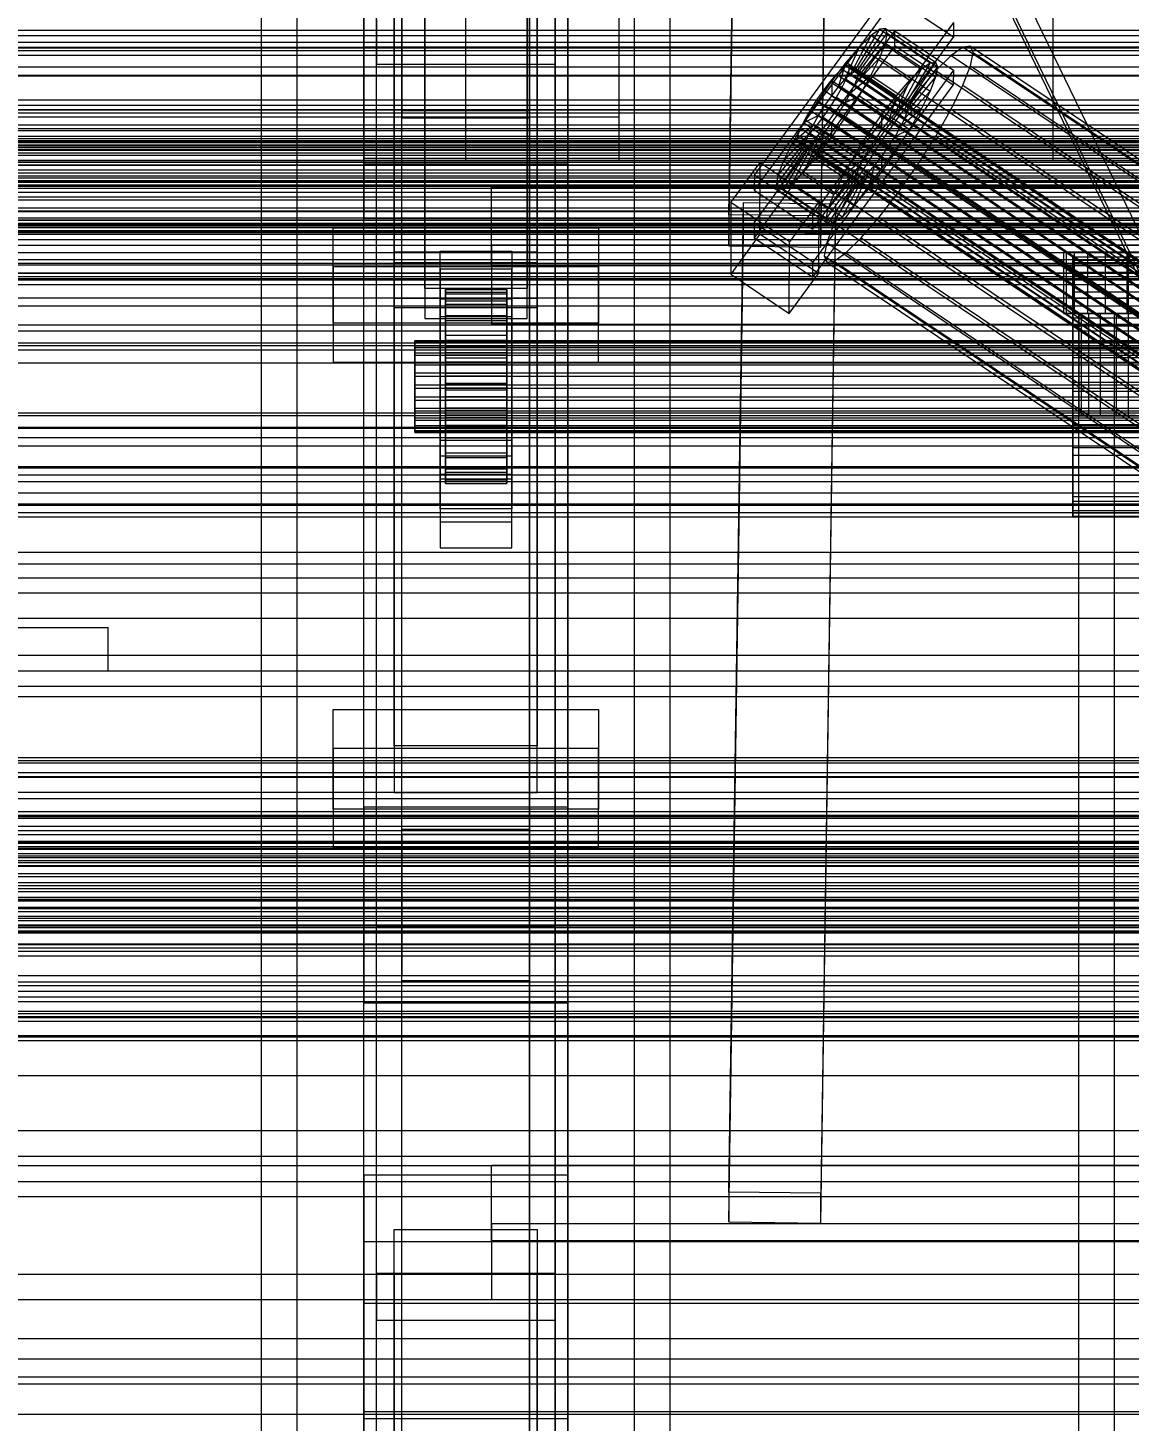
# Model space of a CAD drawing. Header units: millimetres. Extents: x -1970 to 59977, y -50268 to 6837.
# Drawn here: x -515.8 to -300.1, y -35246.9 to -34974.1 of the extents above; entities that cross this region are included whole.
import ezdxf

# ---------------------------------------------------------------- set-up
doc = ezdxf.new("R2010")
doc.units = ezdxf.units.MM
for name, color, linetype, lineweight in [('COTAS_O', 1, 'Continuous', 0), ('COTAS_P', 1, 'Continuous', 0), ('frontal_briquetadora', 7, 'Continuous', 0), ('frontal_C01', 7, 'Continuous', 0), ('frontal_C02', 7, 'Continuous', 0), ('frontal_C03', 7, 'Continuous', 0), ('frontal_C05', 7, 'Continuous', 0), ('frontal_mezcladora', 7, 'Continuous', 0), ('frontal_secador', 7, 'Continuous', 0), ('frontal_tolva-C01', 7, 'Continuous', 0)]:
    doc.layers.add(name, color=color, linetype=linetype, lineweight=lineweight)
doc.dimstyles.new('R19_100', dxfattribs={"dimtxt": 250, "dimasz": 150, "dimexe": 150, "dimexo": 80, "dimgap": 100, "dimtad": 1, "dimtih": 1, "dimtoh": 1, "dimdsep": 46, "dimcen": 0.09, "dimadec": 0, "dimazin": 0, "dimtfac": 1, "dimtdec": 4, "dimtofl": 0, "dimtmove": 0, "dimatfit": 3, "dimfxl": 1, "dimtolj": 1, "dimtzin": 0, "dimarcsym": 0})

# ---------------------------------------------------------------- blocks, each defined once
blk = doc.blocks.new('*D37')
at = {"layer": 'COTAS_P', "color": 0, "lineweight": -2, "transparency": 16777216}
for p, q in [((-1750, -35420), (-1750, -34450)), ((2600, -35420), (2600, -34450)), ((-1600, -34600), (2450, -34600))]:
    blk.add_line(p, q, dxfattribs=at)
at = {"layer": 'COTAS_P', "color": 0, "transparency": 16777216}
for points in [[(-1600, -34575), (-1600, -34625), (-1750, -34600)], [(2450, -34575), (2450, -34625), (2600, -34600)]]:
    blk.add_solid(points, dxfattribs=at)
at = {"layer": 'Defpoints', "color": 0, "transparency": 16777216}
for p in [(2600, -34600), (-1750, -35500), (2600, -35500)]:
    blk.add_point(p, dxfattribs=at)
blk = doc.blocks.new('*D45')
at = {"layer": 'COTAS_O', "color": 0, "lineweight": -2, "transparency": 16777216}
for p, q in [((-1480, -35920), (-1480, -35150)), ((490, -35920), (490, -35150)), ((-1330, -35300), (340, -35300))]:
    blk.add_line(p, q, dxfattribs=at)
at = {"layer": 'COTAS_O', "color": 0, "transparency": 16777216}
for points in [[(-1330, -35275), (-1330, -35325), (-1480, -35300)], [(340, -35275), (340, -35325), (490, -35300)]]:
    blk.add_solid(points, dxfattribs=at)
at = {"layer": 'Defpoints', "color": 0, "transparency": 16777216}
for p in [(490, -35300), (-1480, -36000), (490, -36000)]:
    blk.add_point(p, dxfattribs=at)
blk = doc.blocks.new('*D47')
at = {"layer": 'COTAS_O', "color": 0, "lineweight": -2, "transparency": 16777216}
for p, q in [((-1400, -35920), (-1400, -35150)), ((1400, -35920), (1400, -35150)), ((-1250, -35300), (1250, -35300))]:
    blk.add_line(p, q, dxfattribs=at)
at = {"layer": 'COTAS_O', "color": 0, "transparency": 16777216}
for points in [[(-1250, -35275), (-1250, -35325), (-1400, -35300)], [(1250, -35275), (1250, -35325), (1400, -35300)]]:
    blk.add_solid(points, dxfattribs=at)
at = {"layer": 'Defpoints', "color": 0, "transparency": 16777216}
for p in [(1400, -35300), (-1400, -36000), (1400, -36000)]:
    blk.add_point(p, dxfattribs=at)

msp = doc.modelspace()

# ---------------------------------------------------------------- linework, layer by layer
at = {"layer": 'frontal_briquetadora'}
for p, q in [((-430, -35000), (-430, -34710)), ((-315, -35000), (-315, -34710)), ((-1330, -35000), (490, -35000)), ((-430, -35000), (-315, -35000)), ((-1330, -35010), (490, -35010)), ((-1330, -35190), (490, -35190)), ((-1330, -35200), (490, -35200))]:
    msp.add_line(p, q, dxfattribs=at)
at = {"layer": 'frontal_C01'}
for p, q in [((-470, -35975), (-470, -34032.596)), ((-463, -35975), (-463, -34032.596)), ((-397, -35975), (-397, -34032.596)), ((-390, -35975), (-390, -34032.596)), ((-470, -35975), (-470, -34793.537)), ((-463, -35975), (-463, -34793.537)), ((-397, -35975), (-397, -34793.537)), ((-390, -35975), (-390, -34793.537)), ((-378.512, -35010.676), (-375.644, -34817.676)), ((-357.646, -34817.919), (-360.514, -35010.919)), ((-378.512, -35016.764), (-375.644, -34823.764)), ((-360.514, -35017.007), (-357.646, -34824.007)), ((-450, -35198.763), (-450, -34833.511)), ((-410, -34833.511), (-410, -35198.763)), ((-450, -35246.391), (-450, -34881.139)), ((-410, -35246.391), (-410, -34881.139)), ((-450, -35292.538), (-450, -34927.286)), ((-410, -34927.286), (-410, -35292.538)), ((-442.5, -35575.013), (-442.5, -34933.521)), ((-417.5, -34933.521), (-417.5, -35575.013)), ((-447.5, -35218.011), (-447.5, -34941.771)), ((-412.5, -34941.771), (-412.5, -35218.011)), ((-447.5, -35227.142), (-447.5, -34950.902)), ((-412.5, -35227.142), (-412.5, -34950.902)), ((-442.5, -35600.645), (-442.5, -34959.153)), ((-417.5, -35600.645), (-417.5, -34959.153)), ((-450, -35330.64), (-450, -34965.388)), ((-410, -35330.64), (-410, -34965.388)), ((-425, -35020.691), (-425, -35005.229)), ((-425, -35005.229), (425, -35005.229)), ((-425, -35016.66), (-425, -35005.229)), ((-360.514, -35010.919), (-378.512, -35010.676)), ((-378.512, -35010.676), (-378.512, -35016.764)), ((-360.514, -35017.007), (-360.514, -35010.919)), ((425, -35016.66), (-425, -35016.66)), ((-425, -35016.66), (-425, -35032.122)), ((-378.512, -35016.764), (-360.514, -35017.007)), ((-444, -35027.051), (-444, -35017.92)), ((-444, -35017.92), (-416, -35017.92)), ((-444, -35114.663), (-444, -35017.92)), ((-416, -35017.92), (-416, -35027.051)), ((-416, -35017.92), (-416, -35114.663)), ((425, -35020.691), (-425, -35020.691)), ((-425, -35020.691), (-425, -35032.122)), ((-416, -35027.051), (-444, -35027.051)), ((-444, -35027.051), (-444, -35123.795)), ((-416, -35123.795), (-416, -35027.051)), ((-425, -35032.122), (425, -35032.122)), ((-456, -35127.064), (-456, -35107.584)), ((-456, -35107.584), (-404, -35107.584)), ((-456, -35115.204), (-456, -35107.584)), ((-404, -35107.584), (-404, -35127.064)), ((-404, -35107.584), (-404, -35115.204)), ((-404, -35115.204), (-456, -35115.204)), ((-456, -35115.204), (-456, -35134.684)), ((-416, -35114.663), (-444, -35114.663)), ((-444, -35114.663), (-444, -35123.795)), ((-416, -35123.795), (-416, -35114.663)), ((-404, -35134.684), (-404, -35115.204)), ((-444, -35123.795), (-416, -35123.795)), ((-404, -35127.064), (-456, -35127.064)), ((-456, -35127.064), (-456, -35134.684)), ((-404, -35134.684), (-404, -35127.064)), ((-456, -35134.684), (-404, -35134.684)), ((-410, -35198.763), (-450, -35198.763)), ((-450, -35198.763), (-450, -35246.391)), ((-450, -35564.015), (-450, -35198.763)), ((-410, -35246.391), (-410, -35198.763)), ((-410, -35198.763), (-410, -35564.015)), ((-450, -35223.902), (-450, -35211.727)), ((-450, -35211.727), (450, -35211.727)), ((-450, -35245.066), (-450, -35211.727)), ((-412.5, -35218.011), (-447.5, -35218.011)), ((-447.5, -35218.011), (-447.5, -35227.142)), ((-412.5, -35227.142), (-412.5, -35218.011)), ((450, -35223.902), (-450, -35223.902)), ((-450, -35223.902), (-450, -35257.241)), ((-447.5, -35227.142), (-412.5, -35227.142)), ((450, -35245.066), (-450, -35245.066)), ((-450, -35245.066), (-450, -35257.241)), ((-450, -35246.391), (-410, -35246.391)), ((-450, -35611.642), (-450, -35246.391)), ((-410, -35611.642), (-410, -35246.391))]:
    msp.add_line(p, q, dxfattribs=at)
at = {"layer": 'frontal_C02'}
for p, q in [((-470, -35975), (-470, -33576.746)), ((-463, -35975), (-463, -33576.746)), ((-397, -35975), (-397, -33576.746)), ((-390, -35975), (-390, -33576.746)), ((-470, -35975), (-470, -34072.136)), ((-463, -35975), (-463, -34072.136)), ((-397, -35975), (-397, -34072.136)), ((-390, -35975), (-390, -34072.136)), ((-442.5, -34990.315), (-442.5, -34457.893)), ((-417.5, -34990.315), (-417.5, -34457.893)), ((-450, -35000.741), (-450, -34650.022)), ((-410, -35000.741), (-410, -34650.022)), ((-450, -35126.72), (-450, -34776.002)), ((-410, -34776.002), (-410, -35126.72)), ((-447.5, -34981.217), (-447.5, -34799.512)), ((-412.5, -34981.217), (-412.5, -34799.512)), ((-450, -35164.974), (-450, -34814.255)), ((-410, -35164.974), (-410, -34814.255)), ((-470, -35975), (-470, -34861.253)), ((-463, -35975), (-463, -34861.253)), ((-397, -35975), (-397, -34861.253)), ((-390, -35975), (-390, -34861.253)), ((-438, -35025.149), (-438, -34877.651)), ((-418, -34877.651), (-418, -35025.149)), ((-438, -34883.496), (-438, -35030.995)), ((-418, -35030.995), (-418, -34883.496)), ((-444, -35020.097), (-444, -34924.568)), ((-416, -34924.568), (-416, -35020.097)), ((-444, -34933.336), (-444, -35028.865)), ((-416, -35028.865), (-416, -34933.336)), ((-450, -34952.924), (-450, -35000.741)), ((-450, -35303.643), (-450, -34952.924)), ((-410, -35000.741), (-410, -34952.924)), ((-410, -34952.924), (-410, -35303.643)), ((-442.5, -34961.978), (-442.5, -34991.687)), ((-442.5, -35130.993), (-442.5, -34961.978)), ((-417.5, -34991.687), (-417.5, -34961.978)), ((-417.5, -34961.978), (-417.5, -35130.993)), ((-442.5, -34990.315), (-442.5, -34963.35)), ((-417.5, -34963.35), (-417.5, -34990.315)), ((-373.501, -35002.918), (-345.969, -34965.325)), ((-450, -34977.896), (-450, -34966.206)), ((-450, -34999.677), (-450, -34966.206)), ((-345.981, -34968.248), (-373.513, -35005.841)), ((-334.513, -34975.931), (-345.981, -34968.248)), ((-447.5, -34972.449), (-447.5, -34981.217)), ((-412.5, -34981.217), (-412.5, -34972.449)), ((-334.501, -34973.009), (-362.033, -35010.602)), ((-334.501, -34973.009), (-334.513, -34975.931)), ((-373.539, -35012.271), (-346.008, -34974.678)), ((-362.045, -35013.524), (-334.513, -34975.931)), ((-354.71, -34983.181), (-350.645, -34975.576)), ((-353.892, -34982.605), (-348.918, -34974.361)), ((-353.378, -34982.536), (-347.835, -34974.214)), ((-353.205, -34982.976), (-347.47, -34975.144)), ((-350.645, -34975.576), (-352.899, -34977.775)), ((-348.918, -34974.361), (-350.645, -34975.576)), ((-350.645, -34975.576), (-340.816, -34982.162)), ((-347.835, -34974.214), (-348.918, -34974.361)), ((-348.918, -34974.361), (-339.088, -34980.947)), ((-347.847, -34977.089), (-347.47, -34975.144)), ((-347.835, -34974.214), (-338.005, -34980.8)), ((-347.47, -34975.144), (-347.835, -34974.214)), ((-347.47, -34975.144), (-337.64, -34981.73)), ((-346.02, -34977.6), (-346.008, -34974.678)), ((-346.008, -34974.678), (-334.539, -34982.361)), ((450, -34977.896), (-450, -34977.896)), ((-450, -34977.896), (-450, -35011.368)), ((-346.02, -34977.6), (-373.551, -35015.193)), ((-355.777, -34984.223), (-352.899, -34977.775)), ((-352.899, -34977.775), (-355.525, -34980.81)), ((-353.384, -34983.897), (-347.847, -34977.089)), ((-352.899, -34977.775), (-343.069, -34984.361)), ((-348.941, -34979.914), (-347.847, -34977.089)), ((-347.847, -34977.089), (-338.017, -34983.674)), ((-334.551, -34985.284), (-346.02, -34977.6)), ((-334.938, -34979.49), (-337.95, -34982.43)), ((-332.629, -34977.866), (-334.938, -34979.49)), ((-334.938, -34979.49), (-150.629, -35102.974)), ((-331.181, -34977.669), (-332.629, -34977.866)), ((-332.629, -34977.866), (-148.32, -35101.35)), ((-331.197, -34981.512), (-330.692, -34978.913)), ((-330.692, -34978.913), (-331.181, -34977.669)), ((-331.181, -34977.669), (-146.872, -35101.153)), ((-330.692, -34978.913), (-146.383, -35102.397)), ((-447.5, -34981.217), (-412.5, -34981.217)), ((-334.539, -34982.361), (-362.071, -35019.954)), ((-355.525, -34980.81), (-358.345, -34984.472)), ((-356.348, -34982.083), (-357.415, -34983.125)), ((-357.021, -34985.66), (-355.525, -34980.81)), ((-355.53, -34981.508), (-356.348, -34982.083)), ((-356.348, -34982.083), (-142.549, -35125.324)), ((-355.017, -34981.438), (-355.53, -34981.508)), ((-355.53, -34981.508), (-141.731, -35124.749)), ((-355.525, -34980.81), (-345.695, -34987.395)), ((-355.022, -34982.799), (-354.844, -34981.879)), ((-354.844, -34981.879), (-355.017, -34981.438)), ((-355.017, -34981.438), (-141.218, -35124.679)), ((-354.844, -34981.879), (-141.045, -35125.12)), ((-353.902, -34985.236), (-348.941, -34979.914)), ((-350.678, -34983.429), (-348.941, -34979.914)), ((-348.941, -34979.914), (-339.111, -34986.5)), ((-340.816, -34982.162), (-344.88, -34989.767)), ((-339.088, -34980.947), (-344.062, -34989.191)), ((-338.005, -34980.8), (-343.549, -34989.121)), ((-337.64, -34981.73), (-343.376, -34989.562)), ((-343.069, -34984.361), (-340.816, -34982.162)), ((-340.816, -34982.162), (-339.088, -34980.947)), ((-339.088, -34980.947), (-338.005, -34980.8)), ((-337.64, -34981.73), (-338.017, -34983.674)), ((-338.005, -34980.8), (-337.64, -34981.73)), ((-334.539, -34982.361), (-334.551, -34985.284)), ((-332.659, -34985.29), (-331.197, -34981.512)), ((-331.197, -34981.512), (-146.887, -35104.996)), ((-358.345, -34984.472), (-361.166, -34988.512)), ((-358.659, -34984.562), (-359.995, -34986.297)), ((-357.415, -34983.125), (-358.659, -34984.562)), ((-358.659, -34984.562), (-144.861, -35127.804)), ((-358.345, -34984.472), (-358.357, -34987.394)), ((-348.515, -34991.058), (-358.345, -34984.472)), ((-357.415, -34983.125), (-143.617, -35126.366)), ((-357.021, -34985.66), (-355.777, -34984.223)), ((-356.363, -34985.803), (-355.541, -34984.138)), ((-355.777, -34984.223), (-354.71, -34983.181)), ((-345.947, -34990.808), (-355.777, -34984.223)), ((-355.541, -34984.138), (-355.022, -34982.799)), ((-355.541, -34984.138), (-141.742, -35127.379)), ((-355.022, -34982.799), (-141.224, -35126.041)), ((-354.725, -34986.901), (-350.678, -34983.429)), ((-354.71, -34983.181), (-353.892, -34982.605)), ((-344.88, -34989.767), (-354.71, -34983.181)), ((-353.384, -34983.897), (-353.902, -34985.236)), ((-353.892, -34982.605), (-353.378, -34982.536)), ((-344.062, -34989.191), (-353.892, -34982.605)), ((-353.205, -34982.976), (-353.384, -34983.897)), ((-343.554, -34990.483), (-353.384, -34983.897)), ((-343.549, -34989.121), (-353.378, -34982.536)), ((-353.378, -34982.536), (-353.205, -34982.976)), ((-343.376, -34989.562), (-353.205, -34982.976)), ((-352.938, -34987.394), (-350.678, -34983.429)), ((-350.678, -34983.429), (-340.848, -34990.015)), ((-343.069, -34984.361), (-345.947, -34990.808)), ((-345.695, -34987.395), (-343.069, -34984.361)), ((-338.017, -34983.674), (-343.554, -34990.483)), ((-337.95, -34982.43), (-341.461, -34986.487)), ((-338.017, -34983.674), (-339.111, -34986.5)), ((-337.95, -34982.43), (-153.641, -35105.914)), ((-362.083, -35022.877), (-334.551, -34985.284)), ((-359.995, -34986.297), (-361.332, -34988.211)), ((-146.196, -35129.538), (-359.995, -34986.297)), ((-359.693, -34989.308), (-358.357, -34987.394)), ((-358.68, -34989.644), (-357.434, -34987.681)), ((-358.357, -34987.394), (-357.021, -34985.66)), ((-358.357, -34987.394), (-348.527, -34993.98)), ((-357.434, -34987.681), (-356.363, -34985.803)), ((-357.434, -34987.681), (-143.635, -35130.922)), ((-347.191, -34992.246), (-357.021, -34985.66)), ((-356.363, -34985.803), (-142.565, -35129.044)), ((-354.725, -34986.901), (-355.796, -34988.778)), ((-355.796, -34988.778), (-352.938, -34987.394)), ((-355.569, -34991.537), (-352.938, -34987.394)), ((-353.902, -34985.236), (-354.725, -34986.901)), ((-344.895, -34993.486), (-354.725, -34986.901)), ((-344.073, -34991.821), (-353.902, -34985.236)), ((-352.938, -34987.394), (-343.108, -34993.979)), ((-348.515, -34991.058), (-345.695, -34987.395)), ((-345.695, -34987.395), (-347.191, -34992.246)), ((-341.461, -34986.487), (-345.231, -34991.382)), ((-339.111, -34986.5), (-344.073, -34991.821)), ((-341.461, -34986.487), (-157.152, -35109.971)), ((-339.111, -34986.5), (-340.848, -34990.015)), ((-334.981, -34989.989), (-332.659, -34985.29)), ((-332.659, -34985.29), (-148.35, -35108.774)), ((-417.5, -34990.315), (-442.5, -34990.315)), ((-361.166, -34988.512), (-363.797, -34992.656)), ((-362.578, -34990.174), (-363.648, -34992.051)), ((-361.332, -34988.211), (-362.578, -34990.174)), ((-362.578, -34990.174), (-148.779, -35133.415)), ((-361.332, -34988.211), (-147.533, -35131.452)), ((-359.693, -34989.308), (-361.166, -34988.512)), ((-361.166, -34988.512), (-351.336, -34995.098)), ((-360.939, -34991.271), (-359.693, -34989.308)), ((-360.017, -34991.558), (-358.68, -34989.644)), ((-349.863, -34995.894), (-359.693, -34989.308)), ((-358.68, -34989.644), (-144.881, -35132.885)), ((-355.796, -34988.778), (-357.042, -34990.741)), ((-345.966, -34995.364), (-355.796, -34988.778)), ((-344.88, -34989.767), (-345.947, -34990.808)), ((-340.848, -34990.015), (-344.895, -34993.486)), ((-344.062, -34989.191), (-344.88, -34989.767)), ((-344.073, -34991.821), (-343.554, -34990.483)), ((-343.549, -34989.121), (-344.062, -34989.191)), ((-343.554, -34990.483), (-343.376, -34989.562)), ((-343.376, -34989.562), (-343.549, -34989.121)), ((-340.848, -34990.015), (-343.108, -34993.979)), ((-338.003, -34995.288), (-334.981, -34989.989)), ((-334.981, -34989.989), (-150.672, -35113.473)), ((-442.5, -34991.687), (-417.5, -34991.687)), ((-442.5, -35160.701), (-442.5, -34991.687)), ((-417.5, -35160.701), (-417.5, -34991.687)), ((-363.797, -34992.656), (-366.057, -34996.62)), ((-362.01, -34993.149), (-366.057, -34996.62)), ((-363.648, -34992.051), (-364.471, -34993.716)), ((-360.939, -34991.271), (-363.797, -34992.656)), ((-363.797, -34992.656), (-353.967, -34999.242)), ((-363.648, -34992.051), (-149.85, -35135.293)), ((-362.833, -34994.814), (-362.01, -34993.149)), ((-362.596, -34994.73), (-361.352, -34993.292)), ((-362.01, -34993.149), (-360.939, -34991.271)), ((-352.18, -34999.735), (-362.01, -34993.149)), ((-361.352, -34993.292), (-360.017, -34991.558)), ((-361.352, -34993.292), (-147.554, -35136.534)), ((-351.109, -34997.857), (-360.939, -34991.271)), ((-360.017, -34991.558), (-146.218, -35134.799)), ((-358.378, -34992.655), (-359.714, -34994.39)), ((-358.39, -34995.578), (-355.569, -34991.537)), ((-358.378, -34992.655), (-358.39, -34995.578)), ((-357.042, -34990.741), (-358.378, -34992.655)), ((-348.548, -34999.241), (-358.378, -34992.655)), ((-357.042, -34990.741), (-355.569, -34991.537)), ((-347.212, -34997.327), (-357.042, -34990.741)), ((-355.569, -34991.537), (-345.739, -34998.123)), ((-351.336, -34995.098), (-348.515, -34991.058)), ((-345.231, -34991.382), (-349.002, -34996.784)), ((-348.527, -34993.98), (-348.515, -34991.058)), ((-347.191, -34992.246), (-348.527, -34993.98)), ((-345.947, -34990.808), (-347.191, -34992.246)), ((-160.922, -35114.866), (-345.231, -34991.382)), ((-344.895, -34993.486), (-344.073, -34991.821)), ((-362.833, -34994.814), (-367.794, -35000.135)), ((-364.989, -34995.055), (-365.168, -34995.976)), ((-365.168, -34995.976), (-364.995, -34996.416)), ((-365.168, -34995.976), (-151.369, -35139.217)), ((-364.471, -34993.716), (-364.989, -34995.055)), ((-364.989, -34995.055), (-151.191, -35138.296)), ((-364.482, -34996.347), (-363.664, -34995.771)), ((-364.471, -34993.716), (-150.672, -35136.958)), ((-360.958, -34995.827), (-363.836, -35002.274)), ((-363.664, -34995.771), (-362.596, -34994.73)), ((-363.664, -34995.771), (-149.865, -35139.013)), ((-363.351, -34996.153), (-362.833, -34994.814)), ((-353.003, -35001.4), (-362.833, -34994.814)), ((-362.596, -34994.73), (-148.798, -35137.971)), ((-360.958, -34995.827), (-362.025, -34996.869)), ((-359.714, -34994.39), (-361.21, -34999.24)), ((-361.21, -34999.24), (-358.39, -34995.578)), ((-359.714, -34994.39), (-360.958, -34995.827)), ((-351.128, -35002.413), (-360.958, -34995.827)), ((-349.884, -35000.976), (-359.714, -34994.39)), ((-358.39, -34995.578), (-348.56, -35002.164)), ((-353.967, -34999.242), (-351.336, -34995.098)), ((-351.336, -34995.098), (-349.863, -34995.894)), ((-349.863, -34995.894), (-351.109, -34997.857)), ((-348.527, -34993.98), (-349.863, -34995.894)), ((-347.212, -34997.327), (-345.966, -34995.364)), ((-345.966, -34995.364), (-344.895, -34993.486)), ((-343.108, -34993.979), (-345.966, -34995.364)), ((-343.108, -34993.979), (-345.739, -34998.123)), ((-341.52, -35000.828), (-338.003, -34995.288)), ((-338.003, -34995.288), (-153.694, -35118.772)), ((-363.53, -34997.073), (-369.265, -35004.905)), ((-363.357, -34997.514), (-368.9, -35005.836)), ((-363.351, -34996.153), (-368.888, -35002.961)), ((-362.843, -34997.444), (-367.817, -35005.688)), ((-366.057, -34996.62), (-367.794, -35000.135)), ((-362.025, -34996.869), (-366.09, -35004.474)), ((-366.057, -34996.62), (-356.228, -35003.206)), ((-364.995, -34996.416), (-364.482, -34996.347)), ((-364.995, -34996.416), (-151.196, -35139.658)), ((-364.482, -34996.347), (-150.683, -35139.588)), ((-363.53, -34997.073), (-363.351, -34996.153)), ((-363.357, -34997.514), (-363.53, -34997.073)), ((-353.7, -35003.659), (-363.53, -34997.073)), ((-362.843, -34997.444), (-363.357, -34997.514)), ((-353.527, -35004.1), (-363.357, -34997.514)), ((-353.521, -35002.738), (-363.351, -34996.153)), ((-362.025, -34996.869), (-362.843, -34997.444)), ((-353.014, -35004.03), (-362.843, -34997.444)), ((-352.196, -35003.455), (-362.025, -34996.869)), ((-353.967, -34999.242), (-351.109, -34997.857)), ((-349.002, -34996.784), (-352.519, -35002.323)), ((-351.109, -34997.857), (-352.18, -34999.735)), ((-349.002, -34996.784), (-164.693, -35120.268)), ((-345.739, -34998.123), (-348.56, -35002.164)), ((-348.548, -34999.241), (-347.212, -34997.327)), ((-345.739, -34998.123), (-347.212, -34997.327)), ((450, -34999.677), (-450, -34999.677)), ((-450, -34999.677), (-450, -35011.368)), ((-450, -35000.741), (-410, -35000.741)), ((-450, -35351.46), (-450, -35000.741)), ((-410, -35351.46), (-410, -35000.741)), ((-378.086, -35008.307), (-372.35, -35000.475)), ((-372.408, -35014.504), (-372.35, -35000.475)), ((-372.35, -35000.475), (-360.882, -35008.158)), ((-367.794, -35000.135), (-368.888, -35002.961)), ((-367.794, -35000.135), (-357.964, -35006.721)), ((-363.836, -35002.274), (-361.21, -34999.24)), ((-361.21, -34999.24), (-351.38, -35005.826)), ((-357.964, -35006.721), (-353.003, -35001.4)), ((-356.228, -35003.206), (-353.967, -34999.242)), ((-356.228, -35003.206), (-352.18, -34999.735)), ((-353.003, -35001.4), (-353.521, -35002.738)), ((-352.18, -34999.735), (-353.003, -35001.4)), ((-351.38, -35005.826), (-349.884, -35000.976)), ((-351.128, -35002.413), (-349.884, -35000.976)), ((-349.884, -35000.976), (-348.548, -34999.241)), ((-348.56, -35002.164), (-348.548, -34999.241)), ((-345.291, -35006.229), (-341.52, -35000.828)), ((-341.52, -35000.828), (-157.211, -35124.312)), ((-373.501, -35002.918), (-373.513, -35005.841)), ((-362.033, -35010.602), (-373.501, -35002.918)), ((-368.888, -35002.961), (-369.265, -35004.905)), ((-368.888, -35002.961), (-359.058, -35009.547)), ((-366.09, -35004.474), (-363.836, -35002.274)), ((-363.836, -35002.274), (-354.006, -35008.86)), ((-359.436, -35011.491), (-353.7, -35003.659)), ((-359.07, -35012.421), (-353.527, -35004.1)), ((-359.058, -35009.547), (-353.521, -35002.738)), ((-357.987, -35012.274), (-353.014, -35004.03)), ((-357.964, -35006.721), (-356.228, -35003.206)), ((-356.26, -35011.059), (-352.196, -35003.455)), ((-352.519, -35002.323), (-355.541, -35007.623)), ((-354.006, -35008.86), (-351.128, -35002.413)), ((-353.521, -35002.738), (-353.7, -35003.659)), ((-353.7, -35003.659), (-353.527, -35004.1)), ((-353.527, -35004.1), (-353.014, -35004.03)), ((-353.014, -35004.03), (-352.196, -35003.455)), ((-352.519, -35002.323), (-168.21, -35125.807)), ((-352.196, -35003.455), (-351.128, -35002.413)), ((-348.56, -35002.164), (-351.38, -35005.826)), ((-373.513, -35005.841), (-362.045, -35013.524)), ((-369.265, -35004.905), (-368.9, -35005.836)), ((-369.265, -35004.905), (-359.436, -35011.491)), ((-368.9, -35005.836), (-367.817, -35005.688)), ((-368.9, -35005.836), (-359.07, -35012.421)), ((-367.817, -35005.688), (-366.09, -35004.474)), ((-367.817, -35005.688), (-357.987, -35012.274)), ((-366.09, -35004.474), (-356.26, -35011.059)), ((-359.058, -35009.547), (-357.964, -35006.721)), ((-351.38, -35005.826), (-354.006, -35008.86)), ((-349.061, -35011.125), (-345.291, -35006.229)), ((-345.291, -35006.229), (-160.982, -35129.713)), ((-378.512, -35202.053), (-375.644, -35008.286)), ((-378.086, -35008.307), (-378.143, -35022.336)), ((-366.618, -35015.99), (-378.086, -35008.307)), ((-375.644, -35014.132), (-375.644, -35008.286)), ((-375.644, -35008.286), (-357.646, -35008.53)), ((-360.882, -35008.158), (-366.618, -35015.99)), ((-360.882, -35008.158), (-360.939, -35022.187)), ((-357.646, -35008.53), (-360.514, -35202.297)), ((-359.436, -35011.491), (-359.058, -35009.547)), ((-355.541, -35007.623), (-357.863, -35012.322)), ((-357.646, -35008.53), (-357.646, -35014.376)), ((-354.006, -35008.86), (-356.26, -35011.059)), ((-355.541, -35007.623), (-171.232, -35131.107)), ((-450, -35011.368), (450, -35011.368)), ((-373.539, -35012.271), (-373.551, -35015.193)), ((-362.071, -35019.954), (-373.539, -35012.271)), ((-362.045, -35013.524), (-362.033, -35010.602)), ((-359.07, -35012.421), (-359.436, -35011.491)), ((-357.863, -35012.322), (-359.326, -35016.1)), ((-357.987, -35012.274), (-359.07, -35012.421)), ((-356.26, -35011.059), (-357.987, -35012.274)), ((-357.863, -35012.322), (-173.554, -35135.806)), ((-352.572, -35015.181), (-349.061, -35011.125)), ((-349.061, -35011.125), (-164.752, -35134.609)), ((-456, -35031.921), (-456, -35013.216)), ((-456, -35013.216), (-404, -35013.216)), ((-456, -35020.867), (-456, -35013.216)), ((-404, -35013.216), (-404, -35031.921)), ((-404, -35013.216), (-404, -35020.867)), ((-378.512, -35207.899), (-375.644, -35014.132)), ((-372.408, -35014.504), (-378.143, -35022.336)), ((-357.646, -35014.376), (-375.644, -35014.132)), ((-360.939, -35022.187), (-372.408, -35014.504)), ((-360.514, -35208.143), (-357.646, -35014.376)), ((-435, -35021.324), (-435, -35017.817)), ((-435, -35017.817), (-421, -35017.817)), ((-435, -35057.983), (-435, -35017.817)), ((-421, -35017.817), (-421, -35021.324)), ((-421, -35017.817), (-421, -35057.983)), ((-373.551, -35015.193), (-362.083, -35022.877)), ((-366.675, -35030.019), (-366.618, -35015.99)), ((-359.326, -35016.1), (-359.83, -35018.699)), ((-359.326, -35016.1), (-175.016, -35139.584)), ((-355.584, -35018.122), (-352.572, -35015.181)), ((-352.572, -35015.181), (-168.263, -35138.665)), ((-416, -35020.097), (-444, -35020.097)), ((-444, -35020.097), (-444, -35028.865)), ((-416, -35028.865), (-416, -35020.097)), ((-362.083, -35022.877), (-362.071, -35019.954)), ((-359.83, -35018.699), (-359.341, -35019.942)), ((-359.83, -35018.699), (-175.521, -35142.183)), ((-359.341, -35019.942), (-357.893, -35019.745)), ((-359.341, -35019.942), (-175.032, -35143.426)), ((-357.893, -35019.745), (-355.584, -35018.122)), ((-357.893, -35019.745), (-173.584, -35143.229)), ((-355.584, -35018.122), (-171.275, -35141.606)), ((-311.15, -35020.039), (-311.15, -35018.945)), ((-311.15, -35018.945), (-311.15, -35019.581)), ((-311.15, -35018.945), (311.15, -35018.945)), ((-311.15, -35019.581), (-311.15, -35021.904)), ((-311.15, -35019.581), (311.15, -35019.581)), ((-311.15, -35022.788), (-311.15, -35020.039)), ((-311.15, -35020.039), (311.15, -35020.039)), ((-404, -35020.867), (-456, -35020.867)), ((-456, -35020.867), (-456, -35039.572)), ((-421, -35021.324), (-435, -35021.324)), ((-435, -35021.324), (-435, -35061.49)), ((-421, -35061.49), (-421, -35021.324)), ((-404, -35039.572), (-404, -35020.867)), ((-378.143, -35022.336), (-366.675, -35030.019)), ((-366.675, -35030.019), (-360.939, -35022.187)), ((-311.15, -35021.904), (-311.15, -35025.755)), ((-311.15, -35021.904), (311.15, -35021.904)), ((-311.15, -35027.005), (-311.15, -35022.788)), ((-311.15, -35022.788), (311.15, -35022.788)), ((-418, -35025.149), (-438, -35025.149)), ((-438, -35025.149), (-438, -35030.995)), ((-434, -35035.335), (-434, -35025.341)), ((-434, -35025.341), (-434, -35025.817)), ((-434, -35025.341), (-422, -35025.341)), ((-434, -35026.159), (-434, -35025.341)), ((-434, -35035.561), (-434, -35025.817)), ((-434, -35025.817), (-434, -35027.555)), ((-434, -35025.817), (-422, -35025.817)), ((-422, -35025.817), (-422, -35025.341)), ((-422, -35025.341), (-422, -35035.335)), ((-422, -35025.341), (-422, -35026.159)), ((-422, -35027.555), (-422, -35025.817)), ((-422, -35025.817), (-422, -35035.561)), ((-418, -35030.995), (-418, -35025.149)), ((-311.15, -35025.755), (-311.15, -35030.872)), ((-311.15, -35025.755), (311.15, -35025.755)), ((-435, -35030.676), (-435, -35027.169)), ((-435, -35027.169), (-421, -35027.169)), ((-435, -35067.335), (-435, -35027.169)), ((-434, -35035.723), (-434, -35026.159)), ((-434, -35026.159), (-422, -35026.159)), ((-434, -35028.216), (-434, -35026.159)), ((-434, -35036.384), (-434, -35027.555)), ((-434, -35027.555), (-434, -35030.435)), ((-434, -35027.555), (-422, -35027.555)), ((-434, -35036.697), (-434, -35028.216)), ((-434, -35028.216), (-422, -35028.216)), ((-434, -35031.37), (-434, -35028.216)), ((-422, -35026.159), (-422, -35035.723)), ((-422, -35026.159), (-422, -35028.216)), ((-422, -35030.435), (-422, -35027.555)), ((-422, -35027.555), (-422, -35036.384)), ((-422, -35028.216), (-422, -35036.697)), ((-422, -35028.216), (-422, -35031.37)), ((-421, -35027.169), (-421, -35030.676)), ((-421, -35027.169), (-421, -35067.335)), ((-311.15, -35032.403), (-311.15, -35027.005)), ((-311.15, -35027.005), (311.15, -35027.005)), ((-444, -35028.865), (-416, -35028.865)), ((-438, -35030.995), (-418, -35030.995)), ((-421, -35030.676), (-435, -35030.676)), ((-435, -35030.676), (-435, -35070.843)), ((-434, -35037.748), (-434, -35030.435)), ((-434, -35030.435), (-434, -35034.263)), ((-434, -35030.435), (-422, -35030.435)), ((-434, -35038.191), (-434, -35031.37)), ((-434, -35031.37), (-422, -35031.37)), ((-434, -35035.408), (-434, -35031.37)), ((-422, -35034.263), (-422, -35030.435)), ((-422, -35030.435), (-422, -35037.748)), ((-422, -35031.37), (-422, -35038.191)), ((-422, -35031.37), (-422, -35035.408)), ((-421, -35070.843), (-421, -35030.676)), ((-311.15, -35030.872), (-311.15, -35036.906)), ((-311.15, -35030.872), (311.15, -35030.872)), ((-404, -35031.921), (-456, -35031.921)), ((-456, -35031.921), (-456, -35039.572)), ((-404, -35039.572), (-404, -35031.921)), ((-311.15, -35038.613), (-311.15, -35032.403)), ((-311.15, -35032.403), (311.15, -35032.403)), ((-440, -35035.723), (-440, -35035.335)), ((-440, -35035.335), (-440, -35035.561)), ((-440, -35035.335), (440, -35035.335)), ((-440, -35035.561), (-440, -35036.384)), ((-440, -35035.561), (440, -35035.561)), ((-440, -35036.697), (-440, -35035.723)), ((-440, -35035.723), (440, -35035.723)), ((-440, -35036.384), (-440, -35037.748)), ((-440, -35036.384), (440, -35036.384)), ((-440, -35038.191), (-440, -35036.697)), ((-440, -35036.697), (440, -35036.697)), ((-434, -35039.561), (-434, -35034.263)), ((-434, -35034.263), (-434, -35038.777)), ((-434, -35034.263), (-422, -35034.263)), ((-434, -35035.561), (-434, -35035.335)), ((-422, -35035.335), (-434, -35035.335)), ((-434, -35035.335), (-434, -35035.723)), ((-434, -35040.104), (-434, -35035.408)), ((-434, -35035.408), (-422, -35035.408)), ((-434, -35040.054), (-434, -35035.408)), ((-434, -35036.384), (-434, -35035.561)), ((-422, -35035.561), (-434, -35035.561)), ((-422, -35035.723), (-434, -35035.723)), ((-434, -35035.723), (-434, -35036.697)), ((-434, -35037.748), (-434, -35036.384)), ((-422, -35036.384), (-434, -35036.384)), ((-422, -35036.697), (-434, -35036.697)), ((-434, -35036.697), (-434, -35038.191)), ((-422, -35038.777), (-422, -35034.263)), ((-422, -35034.263), (-422, -35039.561)), ((-422, -35035.335), (-422, -35035.561)), ((-422, -35035.723), (-422, -35035.335)), ((-422, -35035.408), (-422, -35040.104)), ((-422, -35035.408), (-422, -35040.054)), ((-422, -35035.561), (-422, -35036.384)), ((-422, -35036.697), (-422, -35035.723)), ((-422, -35036.384), (-422, -35037.748)), ((-422, -35038.191), (-422, -35036.697)), ((-311.15, -35036.906), (-311.15, -35043.446)), ((311.15, -35036.906), (-311.15, -35036.906)), ((-456, -35039.572), (-404, -35039.572)), ((-440, -35037.748), (-440, -35039.561)), ((-440, -35037.748), (440, -35037.748)), ((-440, -35040.104), (-440, -35038.191)), ((-440, -35038.191), (440, -35038.191)), ((-440, -35039.561), (-440, -35041.699)), ((-440, -35039.561), (440, -35039.561)), ((-434, -35039.561), (-434, -35037.748)), ((-422, -35037.748), (-434, -35037.748)), ((-422, -35038.191), (-434, -35038.191)), ((-434, -35038.191), (-434, -35040.104)), ((-434, -35038.777), (-434, -35041.699)), ((-422, -35038.777), (-434, -35038.777)), ((-434, -35038.777), (-434, -35043.669)), ((-434, -35041.699), (-434, -35039.561)), ((-422, -35039.561), (-434, -35039.561)), ((-422, -35037.748), (-422, -35039.561)), ((-422, -35040.104), (-422, -35038.191)), ((-422, -35041.699), (-422, -35038.777)), ((-422, -35043.669), (-422, -35038.777)), ((-422, -35039.561), (-422, -35041.699)), ((-311.15, -35045.213), (-311.15, -35038.613)), ((-311.15, -35038.613), (311.15, -35038.613)), ((-440, -35042.304), (-440, -35040.104)), ((-440, -35040.104), (440, -35040.104)), ((-440, -35041.699), (-440, -35044.017)), ((440, -35041.699), (-440, -35041.699)), ((-440, -35044.643), (-440, -35042.304)), ((-440, -35042.304), (440, -35042.304)), ((-434, -35042.304), (-434, -35040.054)), ((-434, -35040.054), (-422, -35040.054)), ((-434, -35044.991), (-434, -35040.054)), ((-422, -35040.104), (-434, -35040.104)), ((-434, -35040.104), (-434, -35042.304)), ((-434, -35041.699), (-422, -35041.699)), ((-434, -35044.017), (-434, -35041.699)), ((-422, -35042.304), (-434, -35042.304)), ((-434, -35042.304), (-434, -35044.643)), ((-422, -35040.054), (-422, -35042.304)), ((-422, -35040.054), (-422, -35044.991)), ((-422, -35042.304), (-422, -35040.104)), ((-422, -35041.699), (-422, -35044.017)), ((-422, -35044.643), (-422, -35042.304)), ((-440, -35044.017), (-440, -35046.355)), ((-440, -35044.017), (440, -35044.017)), ((-440, -35046.96), (-440, -35044.643)), ((-440, -35044.643), (440, -35044.643)), ((-434, -35044.017), (-434, -35043.669)), ((-434, -35043.669), (-434, -35048.606)), ((-434, -35043.669), (-422, -35043.669)), ((-434, -35046.355), (-434, -35044.017)), ((-422, -35044.017), (-434, -35044.017)), ((-434, -35044.643), (-434, -35044.991)), ((-422, -35044.643), (-434, -35044.643)), ((-434, -35044.643), (-434, -35046.96)), ((-434, -35044.991), (-422, -35044.991)), ((-434, -35049.883), (-434, -35044.991)), ((-422, -35048.606), (-422, -35043.669)), ((-422, -35043.669), (-422, -35044.017)), ((-422, -35044.017), (-422, -35046.355)), ((-422, -35044.991), (-422, -35044.643)), ((-422, -35046.96), (-422, -35044.643)), ((-422, -35044.991), (-422, -35049.883)), ((-311.15, -35043.446), (-311.15, -35050.046)), ((-311.15, -35043.446), (311.15, -35043.446)), ((-440, -35046.355), (-440, -35048.556)), ((-440, -35046.355), (440, -35046.355)), ((-440, -35049.098), (-440, -35046.96)), ((-440, -35046.96), (440, -35046.96)), ((-434, -35048.556), (-434, -35046.355)), ((-434, -35046.355), (-434, -35048.606)), ((-422, -35046.355), (-434, -35046.355)), ((-434, -35046.96), (-434, -35049.883)), ((-422, -35046.96), (-434, -35046.96)), ((-434, -35046.96), (-434, -35049.098)), ((-422, -35048.606), (-422, -35046.355)), ((-422, -35046.355), (-422, -35048.556)), ((-422, -35049.883), (-422, -35046.96)), ((-422, -35049.098), (-422, -35046.96)), ((-311.15, -35051.753), (-311.15, -35045.213)), ((-311.15, -35045.213), (311.15, -35045.213)), ((-440, -35048.556), (-440, -35050.468)), ((-440, -35048.556), (440, -35048.556)), ((-440, -35050.911), (-440, -35049.098)), ((-440, -35049.098), (440, -35049.098)), ((-440, -35050.468), (-440, -35051.963)), ((-440, -35050.468), (440, -35050.468)), ((-434, -35050.468), (-434, -35048.556)), ((-434, -35048.556), (-434, -35053.251)), ((-422, -35048.556), (-434, -35048.556)), ((-434, -35048.606), (-434, -35053.251)), ((-434, -35048.606), (-422, -35048.606)), ((-434, -35049.098), (-434, -35054.396)), ((-422, -35049.098), (-434, -35049.098)), ((-434, -35049.098), (-434, -35050.911)), ((-434, -35049.883), (-422, -35049.883)), ((-434, -35054.396), (-434, -35049.883)), ((-434, -35051.963), (-434, -35050.468)), ((-434, -35050.468), (-434, -35057.289)), ((-422, -35050.468), (-434, -35050.468)), ((-422, -35053.251), (-422, -35048.556)), ((-422, -35048.556), (-422, -35050.468)), ((-422, -35053.251), (-422, -35048.606)), ((-422, -35054.396), (-422, -35049.098)), ((-422, -35050.911), (-422, -35049.098)), ((-422, -35049.883), (-422, -35054.396)), ((-422, -35057.289), (-422, -35050.468)), ((-422, -35050.468), (-422, -35051.963)), ((-311.15, -35050.046), (-311.15, -35056.257)), ((-311.15, -35050.046), (311.15, -35050.046)), ((-440, -35052.276), (-440, -35050.911)), ((-440, -35050.911), (440, -35050.911)), ((-440, -35051.963), (-440, -35052.937)), ((-440, -35051.963), (440, -35051.963)), ((-440, -35053.099), (-440, -35052.276)), ((-440, -35052.276), (440, -35052.276)), ((-440, -35052.937), (-440, -35053.324)), ((-440, -35052.937), (440, -35052.937)), ((-440, -35053.324), (-440, -35053.099)), ((-440, -35053.099), (440, -35053.099)), ((-440, -35053.324), (440, -35053.324)), ((-434, -35050.911), (-434, -35058.224)), ((-422, -35050.911), (-434, -35050.911)), ((-434, -35050.911), (-434, -35052.276)), ((-434, -35052.937), (-434, -35051.963)), ((-434, -35051.963), (-434, -35060.444)), ((-422, -35051.963), (-434, -35051.963)), ((-434, -35052.276), (-434, -35061.105)), ((-422, -35052.276), (-434, -35052.276)), ((-434, -35052.276), (-434, -35053.099)), ((-434, -35053.324), (-434, -35052.937)), ((-434, -35052.937), (-434, -35062.5)), ((-422, -35052.937), (-434, -35052.937)), ((-434, -35053.099), (-434, -35062.842)), ((-422, -35053.099), (-434, -35053.099)), ((-434, -35053.099), (-434, -35053.324)), ((-434, -35053.251), (-434, -35057.289)), ((-434, -35053.251), (-422, -35053.251)), ((-434, -35053.324), (-434, -35063.318)), ((-422, -35053.324), (-434, -35053.324)), ((-422, -35058.224), (-422, -35050.911)), ((-422, -35052.276), (-422, -35050.911)), ((-422, -35060.444), (-422, -35051.963)), ((-422, -35051.963), (-422, -35052.937)), ((-422, -35061.105), (-422, -35052.276)), ((-422, -35053.099), (-422, -35052.276)), ((-422, -35062.5), (-422, -35052.937)), ((-422, -35052.937), (-422, -35053.324)), ((-422, -35062.842), (-422, -35053.099)), ((-422, -35053.324), (-422, -35053.099)), ((-422, -35057.289), (-422, -35053.251)), ((-422, -35063.318), (-422, -35053.324)), ((-311.15, -35057.787), (-311.15, -35051.753)), ((-311.15, -35051.753), (311.15, -35051.753)), ((-435, -35068.266), (-435, -35054.822)), ((-435, -35054.822), (-421, -35054.822)), ((-435, -35062.472), (-435, -35054.822)), ((-434, -35054.396), (-422, -35054.396)), ((-434, -35058.224), (-434, -35054.396)), ((-422, -35054.396), (-422, -35058.224)), ((-421, -35054.822), (-421, -35068.266)), ((-421, -35054.822), (-421, -35062.472)), ((-421, -35057.983), (-435, -35057.983)), ((-435, -35057.983), (-435, -35061.49)), ((-434, -35057.289), (-434, -35060.444)), ((-434, -35057.289), (-422, -35057.289)), ((-434, -35058.224), (-422, -35058.224)), ((-434, -35061.105), (-434, -35058.224)), ((-422, -35060.444), (-422, -35057.289)), ((-422, -35058.224), (-422, -35061.105)), ((-421, -35061.49), (-421, -35057.983)), ((-311.15, -35056.257), (-311.15, -35061.654)), ((-311.15, -35056.257), (311.15, -35056.257)), ((-311.15, -35062.904), (-311.15, -35057.787)), ((-311.15, -35057.787), (311.15, -35057.787)), ((-435, -35061.49), (-421, -35061.49)), ((-434, -35060.444), (-434, -35062.5)), ((-434, -35060.444), (-422, -35060.444)), ((-434, -35061.105), (-422, -35061.105)), ((-434, -35062.842), (-434, -35061.105)), ((-422, -35062.5), (-422, -35060.444)), ((-422, -35061.105), (-422, -35062.842)), ((-421, -35062.472), (-435, -35062.472)), ((-435, -35062.472), (-435, -35075.917)), ((-434, -35062.5), (-434, -35063.318)), ((-434, -35062.5), (-422, -35062.5)), ((-434, -35062.842), (-422, -35062.842)), ((-434, -35063.318), (-434, -35062.842)), ((-434, -35063.318), (-422, -35063.318)), ((-422, -35063.318), (-422, -35062.5)), ((-422, -35062.842), (-422, -35063.318)), ((-421, -35075.917), (-421, -35062.472)), ((-311.15, -35061.654), (-311.15, -35065.872)), ((-311.15, -35061.654), (311.15, -35061.654)), ((-311.15, -35066.755), (-311.15, -35062.904)), ((-311.15, -35062.904), (311.15, -35062.904)), ((-311.15, -35065.872), (-311.15, -35068.621)), ((-311.15, -35065.872), (311.15, -35065.872)), ((-311.15, -35069.078), (-311.15, -35066.755)), ((-311.15, -35066.755), (311.15, -35066.755)), ((-421, -35067.335), (-435, -35067.335)), ((-435, -35067.335), (-435, -35070.843)), ((-421, -35068.266), (-435, -35068.266)), ((-435, -35068.266), (-435, -35075.917)), ((-421, -35070.843), (-421, -35067.335)), ((-421, -35075.917), (-421, -35068.266)), ((-311.15, -35068.621), (-311.15, -35069.714)), ((-311.15, -35068.621), (311.15, -35068.621)), ((-311.15, -35069.714), (-311.15, -35069.078)), ((-311.15, -35069.078), (311.15, -35069.078)), ((-435, -35070.843), (-421, -35070.843)), ((-311.15, -35069.714), (311.15, -35069.714)), ((-435, -35075.917), (-421, -35075.917)), ((-410, -35126.72), (-450, -35126.72)), ((-450, -35126.72), (-450, -35164.974)), ((-450, -35477.439), (-450, -35126.72)), ((-410, -35164.974), (-410, -35126.72)), ((-410, -35126.72), (-410, -35477.439)), ((-442.5, -35160.701), (-442.5, -35130.993)), ((-442.5, -35130.993), (-417.5, -35130.993)), ((-417.5, -35132.029), (-442.5, -35132.029)), ((-442.5, -35132.029), (-442.5, -35159.666)), ((-442.5, -35601.333), (-442.5, -35132.029)), ((-417.5, -35130.993), (-417.5, -35160.701)), ((-417.5, -35159.666), (-417.5, -35132.029)), ((-417.5, -35132.029), (-417.5, -35601.333)), ((-447.5, -35150.231), (-447.5, -35141.463)), ((-447.5, -35141.463), (-412.5, -35141.463)), ((-447.5, -35323.167), (-447.5, -35141.463)), ((-412.5, -35141.463), (-412.5, -35150.231)), ((-412.5, -35141.463), (-412.5, -35323.167)), ((-412.5, -35150.231), (-447.5, -35150.231)), ((-447.5, -35331.935), (-447.5, -35150.231)), ((-412.5, -35331.935), (-412.5, -35150.231)), ((-442.5, -35159.666), (-417.5, -35159.666)), ((-442.5, -35628.97), (-442.5, -35159.666)), ((-417.5, -35628.97), (-417.5, -35159.666)), ((-417.5, -35160.701), (-442.5, -35160.701)), ((-450, -35164.974), (-410, -35164.974)), ((-450, -35515.692), (-450, -35164.974)), ((-410, -35515.692), (-410, -35164.974)), ((-425, -35211.633), (-425, -35196.786)), ((-425, -35196.786), (425, -35196.786)), ((-425, -35208.262), (-425, -35196.786)), ((-360.514, -35202.297), (-378.512, -35202.053)), ((-378.512, -35202.053), (-378.512, -35207.899)), ((-360.514, -35208.143), (-360.514, -35202.297)), ((425, -35208.262), (-425, -35208.262)), ((-425, -35208.262), (-425, -35223.11)), ((-378.512, -35207.899), (-360.514, -35208.143)), ((-444, -35218.157), (-444, -35209.389)), ((-444, -35209.389), (-416, -35209.389)), ((-444, -35306.517), (-444, -35209.389)), ((-416, -35209.389), (-416, -35218.157)), ((-416, -35209.389), (-416, -35306.517)), ((425, -35211.633), (-425, -35211.633)), ((-425, -35211.633), (-425, -35223.11)), ((-416, -35218.157), (-444, -35218.157)), ((-444, -35218.157), (-444, -35315.285)), ((-416, -35315.285), (-416, -35218.157)), ((-425, -35223.11), (425, -35223.11))]:
    msp.add_line(p, q, dxfattribs=at)
at = {"layer": 'frontal_C03'}
for p, q in [((-1250, -34974.537), (1250, -34974.537)), ((1250, -34974.573), (-1250, -34974.573)), ((1250, -34975.63), (-1250, -34975.63)), ((-1250, -34976.875), (1250, -34976.875)), ((1250, -34977.938), (-1250, -34977.938)), ((-1250, -34978.004), (1250, -34978.004)), ((1250, -34978.591), (-1250, -34978.591)), ((1250, -34979.473), (-1250, -34979.473)), ((-1250, -34981.724), (1250, -34981.724)), ((-1250, -34983.32), (1250, -34983.32)), ((-1250, -34988.167), (1250, -34988.167)), ((1250, -34989.279), (-1250, -34989.279)), ((-1250, -34990.123), (1250, -34990.123)), ((1250, -34990.16), (-1250, -34990.16)), ((1250, -34990.814), (-1250, -34990.814)), ((1250, -34993.121), (-1250, -34993.121)), ((1500, -34995.334), (-1500, -34995.334)), ((-1250, -34994.178), (1250, -34994.178)), ((-1250, -34995.768), (1250, -34995.768)), ((-1268, -34996.141), (1268, -34996.141)), ((-1268, -34996.365), (1268, -34996.365)), ((-1268, -34996.53), (1268, -34996.53)), ((-1268, -34997.187), (1268, -34997.187)), ((-1268, -34997.505), (1268, -34997.505)), ((-1268, -34998.551), (1268, -34998.551)), ((1250, -34997.031), (-1250, -34997.031)), ((1250, -34997.949), (-1250, -34997.949)), ((1250, -34998.088), (-1250, -34998.088)), ((-1268, -34999), (1268, -34999)), ((-1268, -35000.363), (1268, -35000.363)), ((-1268, -35000.913), (1268, -35000.913)), ((1250, -35000.395), (-1250, -35000.395)), ((1250, -35001.049), (-1250, -35001.049)), ((-1268, -35002.501), (1268, -35002.501)), ((1268, -35003.114), (-1268, -35003.114)), ((1250, -35001.93), (-1250, -35001.93)), ((-1250, -35004.006), (1250, -35004.006)), ((1530, -35005.129), (-1530, -35005.129)), ((-1500, -35004.317), (1500, -35004.317)), ((-1268, -35004.818), (1268, -35004.818)), ((-1268, -35005.453), (1268, -35005.453)), ((-1250, -35006.264), (1250, -35006.264)), ((-1268, -35007.156), (1268, -35007.156)), ((-1268, -35007.77), (1268, -35007.77)), ((-1268, -35009.357), (1268, -35009.357)), ((1530, -35010.129), (-1530, -35010.129)), ((-1268, -35009.907), (1268, -35009.907)), ((-1268, -35011.271), (1268, -35011.271)), ((-1268, -35011.72), (1268, -35011.72)), ((1250, -35011.737), (-1250, -35011.737)), ((-1250, -35012.322), (1250, -35012.322)), ((-1268, -35012.766), (1268, -35012.766)), ((-1268, -35013.083), (1268, -35013.083)), ((-1268, -35013.741), (1268, -35013.741)), ((-1268, -35013.905), (1268, -35013.905)), ((-1268, -35014.13), (1268, -35014.13)), ((1250, -35012.618), (-1250, -35012.618)), ((1250, -35013.271), (-1250, -35013.271)), ((-1250, -35014.503), (1250, -35014.503)), ((1250, -35015.579), (-1250, -35015.579)), ((-1250, -35016.636), (1250, -35016.636)), ((1250, -35019.488), (-1250, -35019.488)), ((-1250, -35020.147), (1250, -35020.147)), ((1250, -35020.546), (-1250, -35020.546)), ((-1250, -35022.103), (1250, -35022.103)), ((1250, -35022.853), (-1250, -35022.853)), ((1250, -35023.506), (-1250, -35023.506)), ((1250, -35024.388), (-1250, -35024.388)), ((-1250, -35026.95), (1250, -35026.95)), ((-1250, -35028.547), (1250, -35028.547)), ((-1250, -35032.266), (1250, -35032.266)), ((-1250, -35033.395), (1250, -35033.395)), ((-1250, -35035.733), (1250, -35035.733)), ((-1250, -35036.318), (1250, -35036.318)), ((-1250, -35037.115), (1250, -35037.115)), ((1250, -35050.062), (-1250, -35050.062)), ((1250, -35052.554), (-1250, -35052.554)), ((-1500, -35055.95), (1500, -35055.95)), ((1250, -35054.381), (-1250, -35054.381)), ((1250, -35061.687), (-1250, -35061.687)), ((1250, -35065.216), (-1250, -35065.216)), ((1500, -35067.358), (-1500, -35067.358)), ((1500, -35067.643), (-1500, -35067.643)), ((-1270, -35068.997), (1270, -35068.997)), ((1270, -35069.896), (-1270, -35069.896)), ((1250, -35076.838), (-1250, -35076.838)), ((-1500, -35079.051), (1500, -35079.051)), ((1250, -35081.828), (-1250, -35081.828)), ((1250, -35096.975), (-1250, -35096.975)), ((1250, -35103.087), (-1250, -35103.087)), ((-1250, -35116.939), (1250, -35116.939)), ((-1250, -35117.572), (1250, -35117.572)), ((-1250, -35118.036), (1250, -35118.036)), ((-1250, -35119.892), (1250, -35119.892)), ((1250, -35120.726), (-1250, -35120.726)), ((-1250, -35120.788), (1250, -35120.788)), ((-1250, -35123.74), (1250, -35123.74)), ((-1250, -35125.008), (1250, -35125.008)), ((1570, -35128.303), (-1570, -35128.303)), ((1570, -35128.562), (-1570, -35128.562)), ((-1250, -35127.542), (1250, -35127.542)), ((-1250, -35128.855), (1250, -35128.855)), ((1570, -35131.347), (-1570, -35131.347)), ((1570, -35132.085), (-1570, -35132.085)), ((-1250, -35130.407), (1250, -35130.407)), ((-1500, -35133.329), (1500, -35133.329)), ((-1500, -35133.553), (1500, -35133.553)), ((-1500, -35133.718), (1500, -35133.718)), ((-1500, -35134.375), (1500, -35134.375)), ((-1500, -35134.693), (1500, -35134.693)), ((-1250, -35134.888), (1250, -35134.888)), ((1570, -35137.231), (-1570, -35137.231)), ((-1500, -35135.739), (1500, -35135.739)), ((-1500, -35136.188), (1500, -35136.188)), ((-1500, -35137.551), (1500, -35137.551)), ((1250, -35136.619), (-1250, -35136.619)), ((1570, -35138.335), (-1570, -35138.335)), ((-1500, -35138.101), (1500, -35138.101)), ((-1500, -35139.689), (1500, -35139.689)), ((1500, -35140.302), (-1500, -35140.302)), ((-1500, -35142.006), (1500, -35142.006)), ((-1500, -35142.641), (1500, -35142.641)), ((-1250, -35141.427), (1250, -35141.427)), ((-1250, -35143.22), (1250, -35143.22)), ((-1570, -35145.059), (1570, -35145.059)), ((-1500, -35144.345), (1500, -35144.345)), ((-1500, -35144.958), (1500, -35144.958)), ((1570, -35146.361), (-1570, -35146.361)), ((-1500, -35146.546), (1500, -35146.546)), ((-1500, -35147.096), (1500, -35147.096)), ((-1500, -35148.459), (1500, -35148.459)), ((1250, -35146.472), (-1250, -35146.472)), ((-1250, -35148.028), (1250, -35148.028)), ((-1500, -35148.908), (1500, -35148.908)), ((-1500, -35149.954), (1500, -35149.954)), ((-1500, -35150.272), (1500, -35150.272)), ((-1500, -35150.929), (1500, -35150.929)), ((-1500, -35151.093), (1500, -35151.093)), ((-1500, -35151.318), (1500, -35151.318)), ((-1250, -35149.759), (1250, -35149.759)), ((1570, -35153.639), (-1570, -35153.639)), ((1250, -35153.528), (-1250, -35153.528)), ((-1250, -35154.239), (1250, -35154.239)), ((1570, -35154.941), (-1570, -35154.941)), ((-1250, -35155.792), (1250, -35155.792)), ((-1250, -35159.639), (1250, -35159.639)), ((1570, -35161.665), (-1570, -35161.665)), ((-1250, -35160.906), (1250, -35160.906)), ((1570, -35162.769), (-1570, -35162.769)), ((-1250, -35163.859), (1250, -35163.859)), ((-1250, -35164.755), (1250, -35164.755)), ((1570, -35167.915), (-1570, -35167.915)), ((-1250, -35166.611), (1250, -35166.611)), ((-1250, -35167.075), (1250, -35167.075)), ((-1250, -35167.708), (1250, -35167.708)), ((1570, -35168.653), (-1570, -35168.653)), ((1570, -35171.438), (-1570, -35171.438)), ((1570, -35171.697), (-1570, -35171.697)), ((1250, -35172.458), (-1250, -35172.458)), ((1250, -35179.274), (-1250, -35179.274)), ((1250, -35196.913), (-1250, -35196.913)), ((1250, -35203.025), (-1250, -35203.025)), ((1250, -35218.172), (-1250, -35218.172)), ((1250, -35223.162), (-1250, -35223.162)), ((-1500, -35230.719), (1500, -35230.719)), ((1250, -35234.784), (-1250, -35234.784)), ((1250, -35238.313), (-1250, -35238.313)), ((1500, -35239.702), (-1500, -35239.702)), ((1250, -35245.619), (-1250, -35245.619))]:
    msp.add_line(p, q, dxfattribs=at)
at = {"layer": 'frontal_C05'}
for p, q in [((-300.25, -35018), (-313, -35018)), ((-313, -35018), (-312.462, -35018)), ((-313, -35018), (-313, -35030)), ((-299.957, -35018), (-312.462, -35018)), ((-312.462, -35018), (-310.869, -35018)), ((-312.462, -35018), (-312.462, -35030)), ((-299.089, -35018), (-310.869, -35018)), ((-310.869, -35018), (-308.281, -35018)), ((-310.869, -35018), (-310.869, -35030)), ((-297.68, -35018), (-308.281, -35018)), ((-308.281, -35018), (-304.799, -35018)), ((-308.281, -35018), (-308.281, -35030)), ((-295.783, -35018), (-304.799, -35018)), ((-304.799, -35018), (-300.556, -35018)), ((-304.799, -35018), (-304.799, -35030)), ((-293.472, -35018), (-300.556, -35018)), ((-300.556, -35018), (-295.715, -35018)), ((-300.556, -35018), (-300.556, -35030)), ((-299.957, -35018), (-300.25, -35018)), ((-300.25, -35030), (-300.25, -35018)), ((-312.462, -35030), (-313, -35030)), ((-313, -35030), (-300.25, -35030)), ((-310.869, -35030), (-312.462, -35030)), ((-312.462, -35030), (-299.957, -35030)), ((-308.281, -35030), (-310.869, -35030)), ((-310.869, -35030), (-299.089, -35030)), ((-310, -35030), (-260, -35030)), ((-310, -35980), (-310, -35030)), ((-310, -35030), (-303, -35030)), ((-300.25, -35030), (-310, -35030)), ((-310, -35030), (-309.52, -35030)), ((-310, -35030), (-310, -35050)), ((-299.957, -35030), (-309.52, -35030)), ((-309.52, -35030), (-308.097, -35030)), ((-309.52, -35030), (-309.52, -35050)), ((-304.799, -35030), (-308.281, -35030)), ((-308.281, -35030), (-297.68, -35030)), ((-299.089, -35030), (-308.097, -35030)), ((-308.097, -35030), (-305.787, -35030)), ((-308.097, -35030), (-308.097, -35050)), ((-297.68, -35030), (-305.787, -35030)), ((-305.787, -35030), (-302.678, -35030)), ((-305.787, -35030), (-305.787, -35050)), ((-300.556, -35030), (-304.799, -35030)), ((-304.799, -35030), (-295.783, -35030)), ((-303, -35980), (-303, -35030)), ((-295.783, -35030), (-302.678, -35030)), ((-302.678, -35030), (-298.889, -35030)), ((-302.678, -35030), (-302.678, -35050)), ((-295.715, -35030), (-300.556, -35030)), ((-300.556, -35030), (-293.472, -35030)), ((-299.957, -35030), (-300.25, -35030)), ((-300.25, -35050), (-300.25, -35030)), ((-309.52, -35050), (-310, -35050)), ((-310, -35050), (-300.25, -35050)), ((-308.097, -35050), (-309.52, -35050)), ((-309.52, -35050), (-299.957, -35050)), ((-305.787, -35050), (-308.097, -35050)), ((-308.097, -35050), (-299.089, -35050)), ((-302.678, -35050), (-305.787, -35050)), ((-305.787, -35050), (-297.68, -35050)), ((-298.889, -35050), (-302.678, -35050)), ((-302.678, -35050), (-295.783, -35050)), ((-300.25, -35050), (-299.957, -35050))]:
    msp.add_line(p, q, dxfattribs=at)
at = {"layer": 'frontal_mezcladora'}
for p, q in [((-400, -34991.5), (-400, -34908.5)), ((-750, -34991.5), (-400, -34991.5)), ((-400, -35000), (-400, -34991.5)), ((-750, -35000), (-400, -35000)), ((-750, -35049.5), (750, -35049.5)), ((-750, -35060), (750, -35060)), ((-600, -35091.5), (-500, -35091.5)), ((-500, -35100), (-500, -35091.5)), ((-600, -35100), (-500, -35100))]:
    msp.add_line(p, q, dxfattribs=at)
at = {"layer": 'frontal_secador'}
for p, q in [((-1360, -34983.5), (1360, -34983.5)), ((-1250, -34983.5), (1250, -34983.5)), ((1360, -34993.853), (-1360, -34993.853)), ((1360, -35003.5), (-1360, -35003.5)), ((1250, -35004.076), (-1250, -35004.076)), ((1360, -35011.784), (-1360, -35011.784)), ((1360, -35018.141), (-1360, -35018.141)), ((1360, -35022.137), (-1360, -35022.137)), ((1250, -35023.25), (-1250, -35023.25)), ((1360, -35023.5), (-1360, -35023.5)), ((1250, -35039.715), (-1250, -35039.715)), ((1250, -35052.349), (-1250, -35052.349)), ((1250, -35060.291), (-1250, -35060.291)), ((1250, -35063), (-1250, -35063)), ((-1240, -35084.711), (1240, -35084.711)), ((-1240, -35089.711), (1240, -35089.711)), ((-1400, -35100), (1400, -35100)), ((-1250, -35100), (1250, -35100)), ((-1250, -35105), (1250, -35105)), ((-1240, -35139.711), (1240, -35139.711)), ((-1240, -35144.711), (1240, -35144.711)), ((-1250, -35195), (1250, -35195)), ((-1250, -35200), (1250, -35200))]:
    msp.add_line(p, q, dxfattribs=at)
at = {"layer": 'frontal_tolva-C01'}
for p, q in [((-221.4, -35172.513), (-596.4, -34398.256)), ((-600, -34398.74), (-225, -35172.996)), ((-600, -34400), (-225, -35174.256))]:
    msp.add_line(p, q, dxfattribs=at)

# ---------------------------------------------------------------- dimensions: what is measured, and where the dimension line sits
at = {"layer": 'COTAS_O'}
for p1, p2, picture, middle in [((-1480, -36000), (490, -36000), '*D45', (-495, -35300)), ((-1400, -36000), (1400, -36000), '*D47', (0, -35300))]:
    dim = msp.add_aligned_dim(p1=p1, p2=p2, distance=700, text='<> O', dimstyle='R19_100', dxfattribs=at)
    dim.commit()
    dim.dimension.update_dxf_attribs({"geometry": picture, "text_midpoint": middle})
at = {"layer": 'COTAS_P'}
dim = msp.add_aligned_dim(p1=(-1750, -35500), p2=(2600, -35500), distance=900, text='<> P', dimstyle='R19_100', dxfattribs=at)
dim.commit()
dim.dimension.update_dxf_attribs({"geometry": '*D37', "text_midpoint": (425, -34600)})

doc.saveas('drawing.dxf')
